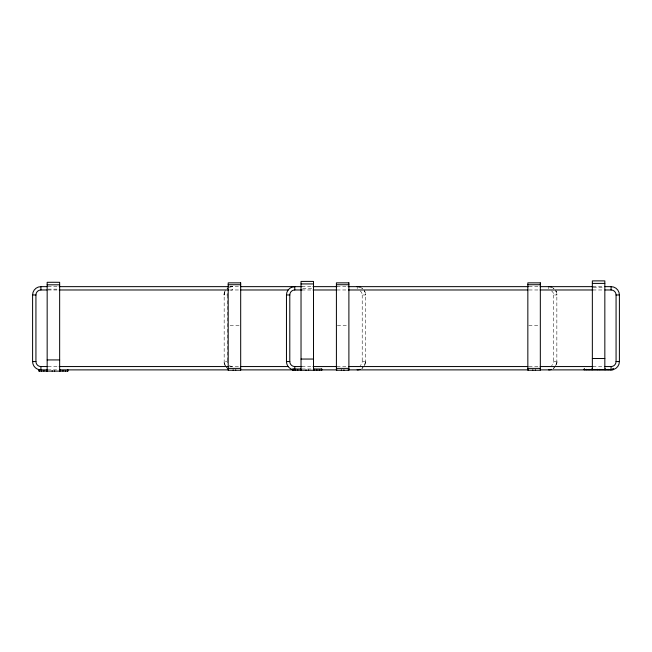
<?xml version="1.0" encoding="UTF-8"?>
<svg xmlns="http://www.w3.org/2000/svg" width="652" height="652" viewBox="0 0 652 652"><rect width="100%" height="100%" fill="white"/><g stroke="black" fill="none" stroke-linecap="round" stroke-linejoin="round"><path stroke-width="0.49" stroke-dasharray="3.26 2.44" d="M224.166 363.001L224.166 293.522M365.413 363.001L365.413 293.522M556.849 363.001L556.849 293.522M224.035 294.973L225.152 290.808A8.321 8.321 0 0 0 224.035 294.973L227.369 294.973A4.996 4.996 0 0 1 227.613 293.424M364.134 366.179L365.536 361.558L362.21 361.558A4.996 4.996 0 0 1 360.148 365.593M555.569 366.179L556.971 361.558L553.646 361.558A4.996 4.996 0 0 1 551.584 365.593M224.541 292.12L225.437 290.344M364.9 364.745L365.03 364.403A8.321 8.321 0 0 0 365.536 361.558M556.343 364.745L556.474 364.403A8.321 8.321 0 0 0 556.971 361.558M362.561 367.932L363.099 367.443L361.836 368.478L362.561 367.932A8.321 8.321 0 0 1 361.371 368.763M554.004 367.932L554.534 367.443L553.279 368.478L554.004 367.932A8.321 8.321 0 0 1 552.814 368.763M227.735 288.045L227.01 288.591A8.321 8.321 0 0 1 228.2 287.76M229.178 287.279L232.365 286.644L232.365 289.977A4.996 4.996 0 0 0 230.816 290.221M230.914 286.774L232.365 286.644A8.321 8.321 0 0 0 229.512 287.149M48.02 286.644L59.169 286.644M229.48 286.644L239.618 286.644M301.884 286.644L312.61 286.644M336.937 286.644L347.5 286.644M528.959 286.644L539.098 286.644M592.831 286.644L603.98 286.644M593.181 287.736L604.005 287.736M302.691 288.265L311.852 288.265M47.995 289.146L58.819 289.146M48.02 289.977L59.169 289.977M229.48 289.977L239.618 289.977M301.884 289.977L312.61 289.977M336.937 289.977L348.087 289.977M528.959 289.977L539.098 289.977M592.831 289.977L603.98 289.977M360.148 290.931A4.996 4.996 0 0 1 362.21 294.973L365.536 294.973L364.419 290.808A8.321 8.321 0 0 1 365.536 294.973M551.584 290.931A4.996 4.996 0 0 1 553.646 294.973L556.971 294.973L555.863 290.808A8.321 8.321 0 0 1 556.971 294.973M230.123 325.299L239.724 325.299M337.361 325.299L347.932 325.299M528.805 325.299L538.405 325.299M225.152 365.715L224.541 364.403A8.321 8.321 0 0 1 224.035 361.558L227.369 361.558A4.996 4.996 0 0 0 227.613 363.099M48.02 366.554L59.169 366.554M229.48 366.554L239.618 366.554M301.884 366.554L312.61 366.554M336.937 366.554L348.087 366.554M528.959 366.554L539.098 366.554M592.831 366.554L603.98 366.554M301.99 368.999L312.552 368.999M47.702 369.88L59.169 369.88M551.837 287.279L554.004 288.591A8.321 8.321 0 0 0 552.814 287.76L553.279 288.045M360.401 287.279L362.561 288.591A8.321 8.321 0 0 0 361.371 287.76L361.836 288.045M227.01 367.932L227.735 368.478L226.472 367.443L227.01 367.932A8.321 8.321 0 0 1 225.983 366.905M555.569 290.344L556.474 292.12M364.134 290.344L365.03 292.12M225.437 366.179L224.035 361.558M553.646 294.973L553.646 361.558M548.65 287.622L548.65 288.697M362.21 294.973L362.21 361.558M357.214 287.622L357.214 288.697M227.369 294.973L227.369 361.558M232.365 366.554A4.996 4.996 0 0 1 229.422 365.593"/><path stroke-width="0.98" d="M592.35 283.4L604.836 283.4M301.028 283.93L313.514 283.93M228.2 284.728L240.686 284.728M336.408 284.728L348.893 284.728M527.843 284.728L540.329 284.728M47.164 284.81L59.65 284.81M39.479 369.757A8.321 8.321 0 0 1 32.6 361.558L32.6 294.973A8.321 8.321 0 0 1 40.921 286.644L47.009 286.644M59.169 286.644L228.469 286.644M240.474 286.644L301.884 286.644M313.033 286.644L336.937 286.644M348.087 286.644L528.373 286.644M540.117 286.644L592.831 286.644M604.991 286.644L611.079 286.644A8.321 8.321 0 0 1 619.4 294.973L619.4 361.558A8.321 8.321 0 0 1 611.079 369.88L540.117 369.88M32.6 294.973L35.933 294.973A4.996 4.996 0 0 1 40.921 289.977L47.009 289.977M59.169 289.977L228.469 289.977M240.629 289.977L288.282 289.977M293.343 369.757A8.321 8.321 0 0 1 286.464 361.558L286.464 294.973L289.79 294.973A4.996 4.996 0 0 1 294.785 289.977L301.884 289.977M313.033 289.977L336.35 289.977M348.518 289.977L527.949 289.977M540.117 289.977L592.831 289.977M604.991 289.977L611.079 289.977A4.996 4.996 0 0 1 616.067 294.973L619.4 294.973M592.35 358.518L604.836 358.518M301.028 359.048L313.514 359.048M47.164 359.928L59.65 359.928M32.6 361.558L35.933 361.558A4.996 4.996 0 0 0 40.921 366.554L47.009 366.554M286.464 361.558L289.79 361.558A4.996 4.996 0 0 0 294.785 366.554L301.884 366.554M604.991 366.554L611.079 366.554A4.996 4.996 0 0 0 616.067 361.558L619.4 361.558M59.169 366.554L228.469 366.554M240.629 366.554L288.282 366.554M313.033 366.554L336.35 366.554M348.518 366.554L527.949 366.554M540.117 366.554L592.831 366.554M228.2 368.38L240.686 368.38M336.408 368.38L348.893 368.38M527.843 368.38L540.329 368.38M613.035 368.478L612.741 369.725M301.028 368.999L292.707 368.999L292.707 370.246L321.835 370.246L321.835 368.999L313.514 368.999M47.164 369.88L38.843 369.88L38.843 371.127L67.971 371.127L67.971 369.88M59.65 369.88L228.469 369.88M240.474 369.88L293.343 369.88M321.575 369.88L336.937 369.88M348.087 369.88L528.373 369.88M616.067 294.973L616.067 361.558M613.157 368.682L613.157 369.725L584.029 369.725L584.029 369.097M611.079 286.644L611.079 289.977M611.079 366.554L611.079 369.88M610.688 369.309L610.688 369.725M608.137 369.309L608.137 369.725M605.252 368.682L605.252 369.725M604.836 369.725L604.836 280.906L598.593 280.873L592.35 280.906L592.35 369.725M599.84 369.309L599.84 369.725M597.346 369.309L597.346 369.725M591.934 368.682L591.934 369.725M589.049 369.309L589.049 369.725M586.49 369.309L586.49 369.725M584.445 368.682L584.445 369.725M548.65 286.896L548.65 286.644A8.321 8.321 0 0 1 551.494 287.149M548.65 369.627L548.65 369.88A8.321 8.321 0 0 0 551.494 369.374M535.365 369.831L535.365 370.246M532.806 369.831L532.806 370.246M357.214 286.896L357.214 286.644A8.321 8.321 0 0 1 360.059 287.149M357.214 369.627L357.214 369.88A8.321 8.321 0 0 0 360.059 369.374M343.922 369.831L343.922 370.246M341.371 369.831L341.371 370.246M321.42 368.999L321.42 370.246M319.374 369.831L319.374 370.246M316.815 369.831L316.815 370.246M313.93 368.999L313.93 370.246M313.514 370.246L313.514 281.428L307.271 281.395L301.028 281.428L301.028 370.246M308.518 369.831L308.518 370.246M306.024 369.831L306.024 370.246M300.613 368.999L300.613 370.246M297.728 369.831L297.728 370.246M295.177 369.831L295.177 370.246M294.785 289.977L294.785 286.644A8.321 8.321 0 0 0 286.464 294.973M294.785 366.554L294.785 369.627M293.123 368.999L293.123 370.246M289.79 294.973L289.79 361.558M235.722 369.831L235.722 370.246M233.163 369.831L233.163 370.246M67.555 369.88L67.555 371.127M65.51 370.711L65.51 371.127M62.951 370.711L62.951 371.127M60.066 369.88L60.066 371.127M59.65 371.127L59.65 282.308L53.407 282.275L47.164 282.308L47.164 371.127M54.654 370.711L54.654 371.127M52.16 370.711L52.16 371.127M46.748 369.88L46.748 371.127M43.863 370.711L43.863 371.127M41.312 370.711L41.312 371.127M40.921 286.644L40.921 289.977M40.921 366.554L40.921 369.627M39.259 369.88L39.259 371.127M35.933 294.973L35.933 361.558M240.686 282.854L228.2 282.854L228.2 370.246L240.686 370.246L240.686 282.854M348.893 282.854L336.408 282.854L336.408 370.246L348.893 370.246L348.893 282.854M540.329 282.854L527.843 282.854L527.843 370.246L540.329 370.246L540.329 282.854"/></g></svg>
